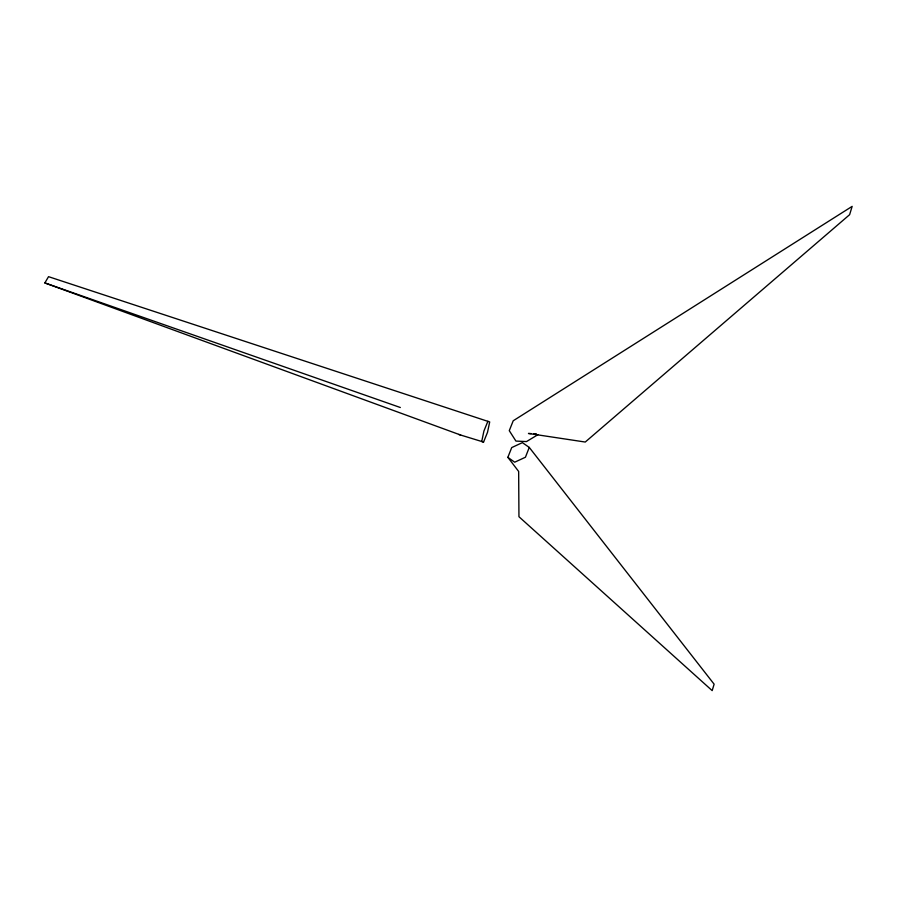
<?xml version="1.0" encoding="UTF-8"?>
<svg xmlns="http://www.w3.org/2000/svg" width="897" height="897" viewBox="0 0 897 897"><rect width="100%" height="100%" fill="white"/><g stroke="black" fill="none" stroke-linecap="round" stroke-linejoin="round"><path stroke-width="1.35" d="M529.264 447.424L525.429 457.235L514.687 462.202L507.859 457.335L511.716 447.581L522.379 442.636L529.264 447.424L714.124 684.176L712.173 690.623L518.948 516.717L518.657 471.452L507.859 457.335M458.726 434.451L483.561 442.053L487.52 432.309L489.695 421.949L48.539 276.668L44.85 282.925L460.688 435.056M487.901 421.254L483.909 431.042L481.734 441.481L483.561 442.053M537.953 434.664L526.505 441.571L515.932 441.089L509.272 430.661L513.219 420.771L852.15 206.377L849.616 214.686L585.248 442.042L528.456 433.464L531.114 433.587M533.782 433.711L536.44 433.845M44.85 282.925L400.331 407.507"/></g></svg>
